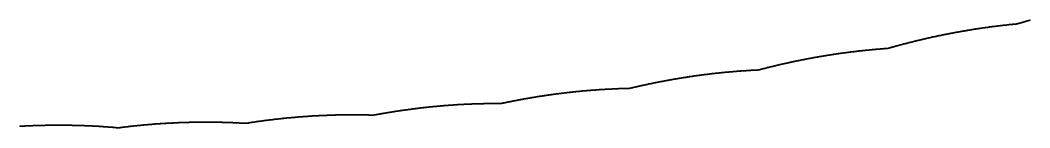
# Model space of a CAD drawing. Header units: metres. Extents: x 0 to 360, y 49 to 117.
# Drawn here: x 112.51 to 123.75, y 62.58 to 63.78 of the extents above; entities that cross this region are included whole.
import ezdxf

# ---------------------------------------------------------------- set-up
doc = ezdxf.new("R2010")
doc.units = ezdxf.units.M

msp = doc.modelspace()

# ---------------------------------------------------------------- linework, layer by layer
for p in [(123.64, 63.745), (123.645, 63.747), (123.651, 63.749), (123.657, 63.751), (123.663, 63.752), (123.669, 63.754), (123.675, 63.756), (123.681, 63.758), (123.687, 63.759), (123.693, 63.761), (123.698, 63.763), (123.704, 63.765), (123.71, 63.766), (123.716, 63.768), (123.722, 63.77), (123.728, 63.772), (123.734, 63.773), (123.74, 63.775), (123.746, 63.777), (123.751, 63.778), (122.868, 63.632), (122.874, 63.633), (122.879, 63.634), (122.885, 63.635), (122.891, 63.636), (122.897, 63.637), (122.903, 63.638), (122.909, 63.639), (122.915, 63.64), (122.921, 63.642), (122.927, 63.643), (122.933, 63.644), (122.938, 63.645), (122.944, 63.646), (122.95, 63.647), (122.956, 63.648), (122.962, 63.649), (122.968, 63.65), (122.974, 63.651), (122.98, 63.652), (122.986, 63.653), (122.991, 63.654), (122.997, 63.655), (123.003, 63.656), (123.009, 63.657), (123.015, 63.658), (123.021, 63.659), (123.027, 63.66), (123.033, 63.661), (123.039, 63.662), (123.045, 63.663), (123.05, 63.664), (123.056, 63.665), (123.062, 63.666), (123.068, 63.667), (123.074, 63.668), (123.08, 63.669), (123.086, 63.67), (123.092, 63.671), (123.098, 63.672), (123.103, 63.673), (123.109, 63.674), (123.115, 63.675), (123.121, 63.676), (123.127, 63.677), (123.133, 63.678), (123.139, 63.679), (123.145, 63.68), (123.151, 63.681), (123.157, 63.682), (123.162, 63.682), (123.168, 63.683), (123.174, 63.684), (123.18, 63.685), (123.186, 63.686), (123.192, 63.687), (123.198, 63.688), (123.204, 63.689), (123.21, 63.689), (123.215, 63.69), (123.221, 63.691), (123.227, 63.692), (123.233, 63.693), (123.239, 63.694), (123.245, 63.695), (123.251, 63.695), (123.257, 63.696), (123.263, 63.697), (123.268, 63.698), (123.274, 63.699), (123.28, 63.699), (123.286, 63.7), (123.292, 63.701), (123.298, 63.702), (123.304, 63.703), (123.31, 63.703), (123.316, 63.704), (123.321, 63.705), (123.327, 63.706), (123.333, 63.707), (123.339, 63.707), (123.345, 63.708), (123.351, 63.709), (123.357, 63.71), (123.363, 63.71), (123.369, 63.711), (123.375, 63.712), (123.38, 63.712), (123.386, 63.713), (123.392, 63.714), (123.398, 63.715), (123.404, 63.715), (123.41, 63.716), (123.416, 63.717), (123.422, 63.717), (123.428, 63.718), (123.433, 63.719), (123.439, 63.719), (123.445, 63.72), (123.451, 63.721), (123.457, 63.722), (123.463, 63.722), (123.469, 63.723), (123.475, 63.723), (123.481, 63.724), (123.486, 63.725), (123.492, 63.725), (123.498, 63.726), (123.504, 63.727), (123.51, 63.727), (123.516, 63.728), (123.522, 63.729), (123.528, 63.729), (123.534, 63.73), (123.539, 63.73), (123.545, 63.731), (123.551, 63.732), (123.557, 63.732), (123.563, 63.733), (123.569, 63.733), (123.575, 63.734), (123.581, 63.734), (123.587, 63.735), (123.592, 63.736), (123.598, 63.736), (123.604, 63.737), (123.61, 63.737), (123.616, 63.738), (123.622, 63.74), (123.628, 63.742), (123.634, 63.744), (122.372, 63.52), (122.378, 63.521), (122.384, 63.523), (122.39, 63.524), (122.396, 63.526), (122.402, 63.527), (122.408, 63.529), (122.414, 63.53), (122.42, 63.532), (122.425, 63.533), (122.431, 63.535), (122.437, 63.536), (122.443, 63.538), (122.449, 63.539), (122.455, 63.541), (122.461, 63.542), (122.467, 63.544), (122.473, 63.545), (122.478, 63.547), (122.484, 63.548), (122.49, 63.549), (122.496, 63.551), (122.502, 63.552), (122.508, 63.554), (122.514, 63.555), (122.52, 63.557), (122.526, 63.558), (122.532, 63.559), (122.537, 63.561), (122.543, 63.562), (122.549, 63.564), (122.555, 63.565), (122.561, 63.566), (122.567, 63.568), (122.573, 63.569), (122.579, 63.57), (122.585, 63.572), (122.591, 63.573), (122.596, 63.574), (122.602, 63.576), (122.608, 63.577), (122.614, 63.578), (122.62, 63.58), (122.626, 63.581), (122.632, 63.582), (122.638, 63.584), (122.644, 63.585), (122.65, 63.586), (122.655, 63.588), (122.661, 63.589), (122.667, 63.59), (122.673, 63.592), (122.679, 63.593), (122.685, 63.594), (122.691, 63.595), (122.697, 63.597), (122.703, 63.598), (122.708, 63.599), (122.714, 63.6), (122.72, 63.602), (122.726, 63.603), (122.732, 63.604), (122.738, 63.605), (122.744, 63.607), (122.75, 63.608), (122.756, 63.609), (122.762, 63.61), (122.767, 63.612), (122.773, 63.613), (122.779, 63.614), (122.785, 63.615), (122.791, 63.616), (122.797, 63.618), (122.803, 63.619), (122.809, 63.62), (122.815, 63.621), (122.821, 63.622), (122.826, 63.624), (122.832, 63.625), (122.838, 63.626), (122.844, 63.627), (122.85, 63.628), (122.856, 63.629), (122.862, 63.63), (121.623, 63.407), (121.629, 63.407), (121.635, 63.408), (121.64, 63.409), (121.646, 63.41), (121.652, 63.411), (121.658, 63.411), (121.664, 63.412), (121.67, 63.413), (121.676, 63.414), (121.682, 63.415), (121.688, 63.416), (121.694, 63.416), (121.7, 63.417), (121.705, 63.418), (121.711, 63.419), (121.717, 63.419), (121.723, 63.42), (121.729, 63.421), (121.735, 63.422), (121.741, 63.422), (121.747, 63.423), (121.753, 63.424), (121.759, 63.425), (121.764, 63.425), (121.77, 63.426), (121.776, 63.427), (121.782, 63.428), (121.788, 63.428), (121.794, 63.429), (121.8, 63.43), (121.806, 63.43), (121.812, 63.431), (121.818, 63.432), (121.824, 63.433), (121.829, 63.433), (121.835, 63.434), (121.841, 63.435), (121.847, 63.435), (121.853, 63.436), (121.859, 63.437), (121.865, 63.437), (121.871, 63.438), (121.877, 63.439), (121.883, 63.439), (121.888, 63.44), (121.894, 63.44), (121.9, 63.441), (121.906, 63.442), (121.912, 63.442), (121.918, 63.443), (121.924, 63.444), (121.93, 63.444), (121.936, 63.445), (121.942, 63.445), (121.947, 63.446), (121.953, 63.447), (121.959, 63.447), (121.965, 63.448), (121.971, 63.448), (121.977, 63.449), (121.983, 63.449), (121.989, 63.45), (121.995, 63.45), (122.001, 63.451), (122.007, 63.452), (122.012, 63.452), (122.018, 63.453), (122.024, 63.453), (122.03, 63.454), (122.036, 63.454), (122.042, 63.455), (122.048, 63.455), (122.054, 63.456), (122.06, 63.456), (122.066, 63.457), (122.071, 63.457), (122.077, 63.458), (122.083, 63.458), (122.089, 63.459), (122.095, 63.459), (122.101, 63.46), (122.107, 63.46), (122.113, 63.46), (122.119, 63.461), (122.125, 63.461), (122.13, 63.462), (122.136, 63.462), (122.142, 63.463), (122.148, 63.463), (122.154, 63.464), (122.16, 63.464), (122.166, 63.464), (122.172, 63.465), (122.178, 63.467), (122.184, 63.469), (122.189, 63.47), (122.195, 63.472), (122.201, 63.474), (122.207, 63.475), (122.213, 63.477), (122.219, 63.479), (122.225, 63.48), (122.231, 63.482), (122.237, 63.484), (122.243, 63.485), (122.248, 63.487), (122.254, 63.488), (122.26, 63.49), (122.266, 63.492), (122.272, 63.493), (122.278, 63.495), (122.284, 63.496), (122.29, 63.498), (122.296, 63.5), (122.302, 63.501), (122.307, 63.503), (122.313, 63.504), (122.319, 63.506), (122.325, 63.508), (122.331, 63.509), (122.337, 63.511), (122.343, 63.512), (122.349, 63.514), (122.355, 63.515), (122.361, 63.517), (122.366, 63.518), (121.014, 63.294), (121.02, 63.296), (121.026, 63.297), (121.032, 63.298), (121.038, 63.3), (121.044, 63.301), (121.05, 63.302), (121.056, 63.304), (121.062, 63.305), (121.067, 63.306), (121.073, 63.307), (121.079, 63.309), (121.085, 63.31), (121.091, 63.311), (121.097, 63.313), (121.103, 63.314), (121.109, 63.315), (121.115, 63.316), (121.121, 63.318), (121.127, 63.319), (121.132, 63.32), (121.138, 63.321), (121.144, 63.322), (121.15, 63.324), (121.156, 63.325), (121.162, 63.326), (121.168, 63.327), (121.174, 63.329), (121.18, 63.33), (121.186, 63.331), (121.192, 63.332), (121.197, 63.333), (121.203, 63.335), (121.209, 63.336), (121.215, 63.337), (121.221, 63.338), (121.227, 63.339), (121.233, 63.34), (121.239, 63.342), (121.245, 63.343), (121.251, 63.344), (121.257, 63.345), (121.262, 63.346), (121.268, 63.347), (121.274, 63.348), (121.28, 63.349), (121.286, 63.351), (121.292, 63.352), (121.298, 63.353), (121.304, 63.354), (121.31, 63.355), (121.316, 63.356), (121.322, 63.357), (121.327, 63.358), (121.333, 63.359), (121.339, 63.36), (121.345, 63.362), (121.351, 63.363), (121.357, 63.364), (121.363, 63.365), (121.369, 63.366), (121.375, 63.367), (121.381, 63.368), (121.387, 63.369), (121.392, 63.37), (121.398, 63.371), (121.404, 63.372), (121.41, 63.373), (121.416, 63.374), (121.422, 63.375), (121.428, 63.376), (121.434, 63.377), (121.44, 63.378), (121.446, 63.379), (121.452, 63.38), (121.457, 63.381), (121.463, 63.382), (121.469, 63.383), (121.475, 63.384), (121.481, 63.385), (121.487, 63.386), (121.493, 63.387), (121.499, 63.388), (121.505, 63.389), (121.511, 63.39), (121.516, 63.391), (121.522, 63.391), (121.528, 63.392), (121.534, 63.393), (121.54, 63.394), (121.546, 63.395), (121.552, 63.396), (121.558, 63.397), (121.564, 63.398), (121.57, 63.399), (121.576, 63.4), (121.581, 63.4), (121.587, 63.401), (121.593, 63.402), (121.599, 63.403), (121.605, 63.404), (121.611, 63.405), (121.617, 63.406), (120.204, 63.182), (120.21, 63.183), (120.216, 63.184), (120.222, 63.184), (120.228, 63.185), (120.234, 63.186), (120.24, 63.186), (120.246, 63.187), (120.251, 63.188), (120.257, 63.188), (120.263, 63.189), (120.269, 63.189), (120.275, 63.19), (120.281, 63.191), (120.287, 63.191), (120.293, 63.192), (120.299, 63.193), (120.305, 63.193), (120.311, 63.194), (120.317, 63.194), (120.322, 63.195), (120.328, 63.196), (120.334, 63.196), (120.34, 63.197), (120.346, 63.197), (120.352, 63.198), (120.358, 63.199), (120.364, 63.199), (120.37, 63.2), (120.376, 63.2), (120.382, 63.201), (120.388, 63.201), (120.393, 63.202), (120.399, 63.202), (120.405, 63.203), (120.411, 63.203), (120.417, 63.204), (120.423, 63.205), (120.429, 63.205), (120.435, 63.206), (120.441, 63.206), (120.447, 63.207), (120.453, 63.207), (120.459, 63.208), (120.464, 63.208), (120.47, 63.209), (120.476, 63.209), (120.482, 63.209), (120.488, 63.21), (120.494, 63.21), (120.5, 63.211), (120.506, 63.211), (120.512, 63.212), (120.518, 63.212), (120.524, 63.213), (120.529, 63.213), (120.535, 63.214), (120.541, 63.214), (120.547, 63.214), (120.553, 63.215), (120.559, 63.215), (120.565, 63.216), (120.571, 63.216), (120.577, 63.216), (120.583, 63.217), (120.589, 63.217), (120.595, 63.218), (120.6, 63.218), (120.606, 63.218), (120.612, 63.219), (120.618, 63.219), (120.624, 63.219), (120.63, 63.22), (120.636, 63.22), (120.642, 63.22), (120.648, 63.221), (120.654, 63.221), (120.66, 63.221), (120.666, 63.222), (120.671, 63.222), (120.677, 63.222), (120.683, 63.223), (120.689, 63.223), (120.695, 63.223), (120.701, 63.224), (120.707, 63.224), (120.713, 63.224), (120.719, 63.224), (120.725, 63.225), (120.731, 63.225), (120.736, 63.227), (120.742, 63.228), (120.748, 63.23), (120.754, 63.231), (120.76, 63.233), (120.766, 63.234), (120.772, 63.236), (120.778, 63.237), (120.784, 63.239), (120.79, 63.24), (120.796, 63.242), (120.801, 63.243), (120.807, 63.245), (120.813, 63.246), (120.819, 63.248), (120.825, 63.249), (120.831, 63.251), (120.837, 63.252), (120.843, 63.254), (120.849, 63.255), (120.855, 63.257), (120.861, 63.258), (120.867, 63.26), (120.872, 63.261), (120.878, 63.263), (120.884, 63.264), (120.89, 63.265), (120.896, 63.267), (120.902, 63.268), (120.908, 63.27), (120.914, 63.271), (120.92, 63.272), (120.926, 63.274), (120.932, 63.275), (120.937, 63.277), (120.943, 63.278), (120.949, 63.279), (120.955, 63.281), (120.961, 63.282), (120.967, 63.284), (120.973, 63.285), (120.979, 63.286), (120.985, 63.288), (120.991, 63.289), (120.997, 63.29), (121.002, 63.292), (121.008, 63.293), (119.517, 63.07), (119.523, 63.071), (119.529, 63.072), (119.535, 63.074), (119.541, 63.075), (119.547, 63.076), (119.553, 63.077), (119.559, 63.079), (119.565, 63.08), (119.571, 63.081), (119.577, 63.082), (119.583, 63.083), (119.588, 63.084), (119.594, 63.086), (119.6, 63.087), (119.606, 63.088), (119.612, 63.089), (119.618, 63.09), (119.624, 63.092), (119.63, 63.093), (119.636, 63.094), (119.642, 63.095), (119.648, 63.096), (119.654, 63.097), (119.66, 63.098), (119.665, 63.099), (119.671, 63.101), (119.677, 63.102), (119.683, 63.103), (119.689, 63.104), (119.695, 63.105), (119.701, 63.106), (119.707, 63.107), (119.713, 63.108), (119.719, 63.109), (119.725, 63.11), (119.731, 63.112), (119.736, 63.113), (119.742, 63.114), (119.748, 63.115), (119.754, 63.116), (119.76, 63.117), (119.766, 63.118), (119.772, 63.119), (119.778, 63.12), (119.784, 63.121), (119.79, 63.122), (119.796, 63.123), (119.802, 63.124), (119.808, 63.125), (119.813, 63.126), (119.819, 63.127), (119.825, 63.128), (119.831, 63.129), (119.837, 63.13), (119.843, 63.131), (119.849, 63.132), (119.855, 63.133), (119.861, 63.134), (119.867, 63.135), (119.873, 63.136), (119.879, 63.137), (119.885, 63.138), (119.89, 63.139), (119.896, 63.14), (119.902, 63.141), (119.908, 63.142), (119.914, 63.142), (119.92, 63.143), (119.926, 63.144), (119.932, 63.145), (119.938, 63.146), (119.944, 63.147), (119.95, 63.148), (119.956, 63.149), (119.961, 63.15), (119.967, 63.151), (119.973, 63.152), (119.979, 63.152), (119.985, 63.153), (119.991, 63.154), (119.997, 63.155), (120.003, 63.156), (120.009, 63.157), (120.015, 63.158), (120.021, 63.158), (120.027, 63.159), (120.033, 63.16), (120.038, 63.161), (120.044, 63.162), (120.05, 63.163), (120.056, 63.163), (120.062, 63.164), (120.068, 63.165), (120.074, 63.166), (120.08, 63.167), (120.086, 63.167), (120.092, 63.168), (120.098, 63.169), (120.104, 63.17), (120.109, 63.17), (120.115, 63.171), (120.121, 63.172), (120.127, 63.173), (120.133, 63.173), (120.139, 63.174), (120.145, 63.175), (120.151, 63.176), (120.157, 63.176), (120.163, 63.177), (120.169, 63.178), (120.175, 63.179), (120.18, 63.179), (120.186, 63.18), (120.192, 63.181), (120.198, 63.181), (118.474, 62.957), (118.48, 62.958), (118.486, 62.959), (118.492, 62.96), (118.498, 62.96), (118.504, 62.961), (118.51, 62.962), (118.516, 62.963), (118.521, 62.963), (118.527, 62.964), (118.533, 62.965), (118.539, 62.966), (118.545, 62.966), (118.551, 62.967), (118.557, 62.968), (118.563, 62.968), (118.569, 62.969), (118.575, 62.97), (118.581, 62.971), (118.587, 62.971), (118.593, 62.972), (118.599, 62.973), (118.605, 62.973), (118.61, 62.974), (118.616, 62.975), (118.622, 62.975), (118.628, 62.976), (118.634, 62.977), (118.64, 62.977), (118.646, 62.978), (118.652, 62.979), (118.658, 62.979), (118.664, 62.98), (118.67, 62.981), (118.676, 62.981), (118.682, 62.982), (118.688, 62.982), (118.694, 62.983), (118.699, 62.984), (118.705, 62.984), (118.711, 62.985), (118.717, 62.985), (118.723, 62.986), (118.729, 62.987), (118.735, 62.987), (118.741, 62.988), (118.747, 62.988), (118.753, 62.989), (118.759, 62.989), (118.765, 62.99), (118.771, 62.991), (118.777, 62.991), (118.782, 62.992), (118.788, 62.992), (118.794, 62.993), (118.8, 62.993), (118.806, 62.994), (118.812, 62.994), (118.818, 62.995), (118.824, 62.995), (118.83, 62.996), (118.836, 62.996), (118.842, 62.997), (118.848, 62.997), (118.854, 62.998), (118.86, 62.998), (118.865, 62.999), (118.871, 62.999), (118.877, 63), (118.883, 63), (118.889, 63.001), (118.895, 63.001), (118.901, 63.001), (118.907, 63.002), (118.913, 63.002), (118.919, 63.003), (118.925, 63.003), (118.931, 63.004), (118.937, 63.004), (118.943, 63.004), (118.948, 63.005), (118.954, 63.005), (118.96, 63.006), (118.966, 63.006), (118.972, 63.006), (118.978, 63.007), (118.984, 63.007), (118.99, 63.008), (118.996, 63.008), (119.002, 63.008), (119.008, 63.009), (119.014, 63.009), (119.02, 63.009), (119.026, 63.01), (119.031, 63.01), (119.037, 63.01), (119.043, 63.011), (119.049, 63.011), (119.055, 63.011), (119.061, 63.012), (119.067, 63.012), (119.073, 63.012), (119.079, 63.013), (119.085, 63.013), (119.091, 63.013), (119.097, 63.013), (119.103, 63.014), (119.109, 63.014), (119.114, 63.014), (119.12, 63.015), (119.126, 63.015), (119.132, 63.015), (119.138, 63.015), (119.144, 63.016), (119.15, 63.016), (119.156, 63.016), (119.162, 63.016), (119.168, 63.016), (119.174, 63.017), (119.18, 63.017), (119.186, 63.017), (119.192, 63.017), (119.197, 63.018), (119.203, 63.018), (119.209, 63.018), (119.215, 63.018), (119.221, 63.018), (119.227, 63.019), (119.233, 63.019), (119.239, 63.019), (119.245, 63.019), (119.251, 63.019), (119.257, 63.019), (119.263, 63.02), (119.269, 63.02), (119.274, 63.02), (119.28, 63.02), (119.286, 63.02), (119.292, 63.02), (119.298, 63.021), (119.304, 63.022), (119.31, 63.024), (119.316, 63.025), (119.322, 63.026), (119.328, 63.028), (119.334, 63.029), (119.34, 63.031), (119.346, 63.032), (119.351, 63.033), (119.357, 63.035), (119.363, 63.036), (119.369, 63.037), (119.375, 63.039), (119.381, 63.04), (119.387, 63.042), (119.393, 63.043), (119.399, 63.044), (119.405, 63.046), (119.411, 63.047), (119.417, 63.048), (119.423, 63.05), (119.429, 63.051), (119.434, 63.052), (119.44, 63.053), (119.446, 63.055), (119.452, 63.056), (119.458, 63.057), (119.464, 63.059), (119.47, 63.06), (119.476, 63.061), (119.482, 63.062), (119.488, 63.064), (119.494, 63.065), (119.5, 63.066), (119.506, 63.067), (119.511, 63.069), (117.494, 62.845), (117.5, 62.845), (117.506, 62.845), (117.512, 62.845), (117.518, 62.846), (117.524, 62.846), (117.53, 62.846), (117.536, 62.846), (117.542, 62.847), (117.548, 62.847), (117.554, 62.847), (117.56, 62.847), (117.566, 62.847), (117.572, 62.848), (117.577, 62.848), (117.583, 62.848), (117.589, 62.848), (117.595, 62.848), (117.601, 62.849), (117.607, 62.849), (117.613, 62.849), (117.619, 62.849), (117.625, 62.849), (117.631, 62.85), (117.637, 62.85), (117.643, 62.85), (117.649, 62.85), (117.655, 62.85), (117.661, 62.85), (117.667, 62.85), (117.673, 62.851), (117.678, 62.851), (117.684, 62.851), (117.69, 62.851), (117.696, 62.851), (117.702, 62.851), (117.708, 62.851), (117.714, 62.851), (117.72, 62.851), (117.726, 62.851), (117.732, 62.852), (117.738, 62.852), (117.744, 62.852), (117.75, 62.852), (117.756, 62.852), (117.762, 62.852), (117.768, 62.852), (117.774, 62.852), (117.779, 62.852), (117.785, 62.852), (117.791, 62.852), (117.797, 62.852), (117.803, 62.852), (117.809, 62.852), (117.815, 62.852), (117.821, 62.852), (117.827, 62.852), (117.833, 62.852), (117.839, 62.852), (117.845, 62.852), (117.851, 62.852), (117.857, 62.852), (117.863, 62.852), (117.869, 62.853), (117.874, 62.854), (117.88, 62.855), (117.886, 62.856), (117.892, 62.858), (117.898, 62.859), (117.904, 62.86), (117.91, 62.861), (117.916, 62.863), (117.922, 62.864), (117.928, 62.865), (117.934, 62.866), (117.94, 62.867), (117.946, 62.869), (117.952, 62.87), (117.958, 62.871), (117.964, 62.872), (117.969, 62.873), (117.975, 62.875), (117.981, 62.876), (117.987, 62.877), (117.993, 62.878), (117.999, 62.879), (118.005, 62.88), (118.011, 62.882), (118.017, 62.883), (118.023, 62.884), (118.029, 62.885), (118.035, 62.886), (118.041, 62.887), (118.047, 62.888), (118.053, 62.89), (118.059, 62.891), (118.064, 62.892), (118.07, 62.893), (118.076, 62.894), (118.082, 62.895), (118.088, 62.896), (118.094, 62.897), (118.1, 62.898), (118.106, 62.899), (118.112, 62.901), (118.118, 62.902), (118.124, 62.903), (118.13, 62.904), (118.136, 62.905), (118.142, 62.906), (118.148, 62.907), (118.154, 62.908), (118.159, 62.909), (118.165, 62.91), (118.171, 62.911), (118.177, 62.912), (118.183, 62.913), (118.189, 62.914), (118.195, 62.915), (118.201, 62.916), (118.207, 62.917), (118.213, 62.918), (118.219, 62.919), (118.225, 62.92), (118.231, 62.921), (118.237, 62.922), (118.243, 62.923), (118.249, 62.924), (118.254, 62.925), (118.26, 62.926), (118.266, 62.927), (118.272, 62.928), (118.278, 62.929), (118.284, 62.93), (118.29, 62.931), (118.296, 62.932), (118.302, 62.932), (118.308, 62.933), (118.314, 62.934), (118.32, 62.935), (118.326, 62.936), (118.332, 62.937), (118.338, 62.938), (118.343, 62.939), (118.349, 62.94), (118.355, 62.941), (118.361, 62.941), (118.367, 62.942), (118.373, 62.943), (118.379, 62.944), (118.385, 62.945), (118.391, 62.946), (118.397, 62.947), (118.403, 62.947), (118.409, 62.948), (118.415, 62.949), (118.421, 62.95), (118.427, 62.951), (118.432, 62.952), (118.438, 62.952), (118.444, 62.953), (118.45, 62.954), (118.456, 62.955), (118.462, 62.956), (118.468, 62.956), (116.501, 62.733), (116.507, 62.734), (116.513, 62.735), (116.519, 62.736), (116.525, 62.737), (116.531, 62.738), (116.537, 62.739), (116.543, 62.74), (116.549, 62.741), (116.555, 62.742), (116.56, 62.743), (116.566, 62.744), (116.572, 62.745), (116.578, 62.746), (116.584, 62.747), (116.59, 62.748), (116.596, 62.749), (116.602, 62.75), (116.608, 62.751), (116.614, 62.752), (116.62, 62.753), (116.626, 62.754), (116.632, 62.755), (116.638, 62.756), (116.644, 62.757), (116.65, 62.758), (116.656, 62.759), (116.662, 62.76), (116.668, 62.761), (116.674, 62.762), (116.68, 62.763), (116.685, 62.764), (116.691, 62.765), (116.697, 62.765), (116.703, 62.766), (116.709, 62.767), (116.715, 62.768), (116.721, 62.769), (116.727, 62.77), (116.733, 62.771), (116.739, 62.772), (116.745, 62.773), (116.751, 62.773), (116.757, 62.774), (116.763, 62.775), (116.769, 62.776), (116.775, 62.777), (116.781, 62.778), (116.787, 62.779), (116.793, 62.779), (116.799, 62.78), (116.804, 62.781), (116.81, 62.782), (116.816, 62.783), (116.822, 62.783), (116.828, 62.784), (116.834, 62.785), (116.84, 62.786), (116.846, 62.787), (116.852, 62.787), (116.858, 62.788), (116.864, 62.789), (116.87, 62.79), (116.876, 62.791), (116.882, 62.791), (116.888, 62.792), (116.894, 62.793), (116.9, 62.794), (116.906, 62.794), (116.912, 62.795), (116.918, 62.796), (116.923, 62.797), (116.929, 62.797), (116.935, 62.798), (116.941, 62.799), (116.947, 62.799), (116.953, 62.8), (116.959, 62.801), (116.965, 62.802), (116.971, 62.802), (116.977, 62.803), (116.983, 62.804), (116.989, 62.804), (116.995, 62.805), (117.001, 62.806), (117.007, 62.806), (117.013, 62.807), (117.019, 62.808), (117.025, 62.808), (117.031, 62.809), (117.036, 62.81), (117.042, 62.81), (117.048, 62.811), (117.054, 62.811), (117.06, 62.812), (117.066, 62.813), (117.072, 62.813), (117.078, 62.814), (117.084, 62.815), (117.09, 62.815), (117.096, 62.816), (117.102, 62.816), (117.108, 62.817), (117.114, 62.817), (117.12, 62.818), (117.126, 62.819), (117.132, 62.819), (117.138, 62.82), (117.144, 62.82), (117.149, 62.821), (117.155, 62.821), (117.161, 62.822), (117.167, 62.822), (117.173, 62.823), (117.179, 62.824), (117.185, 62.824), (117.191, 62.825), (117.197, 62.825), (117.203, 62.826), (117.209, 62.826), (117.215, 62.827), (117.221, 62.827), (117.227, 62.828), (117.233, 62.828), (117.239, 62.829), (117.245, 62.829), (117.251, 62.829), (117.256, 62.83), (117.262, 62.83), (117.268, 62.831), (117.274, 62.831), (117.28, 62.832), (117.286, 62.832), (117.292, 62.833), (117.298, 62.833), (117.304, 62.833), (117.31, 62.834), (117.316, 62.834), (117.322, 62.835), (117.328, 62.835), (117.334, 62.836), (117.34, 62.836), (117.346, 62.836), (117.352, 62.837), (117.358, 62.837), (117.363, 62.837), (117.369, 62.838), (117.375, 62.838), (117.381, 62.839), (117.387, 62.839), (117.393, 62.839), (117.399, 62.84), (117.405, 62.84), (117.411, 62.84), (117.417, 62.841), (117.423, 62.841), (117.429, 62.841), (117.435, 62.842), (117.441, 62.842), (117.447, 62.842), (117.453, 62.843), (117.459, 62.843), (117.465, 62.843), (117.47, 62.843), (117.476, 62.844), (117.482, 62.844), (117.488, 62.844), (113.965, 62.62), (113.971, 62.62), (113.977, 62.621), (113.983, 62.621), (113.989, 62.622), (113.995, 62.622), (114.001, 62.623), (114.007, 62.623), (114.013, 62.624), (114.019, 62.624), (114.025, 62.624), (114.031, 62.625), (114.037, 62.625), (114.043, 62.626), (114.049, 62.626), (114.055, 62.627), (114.061, 62.627), (114.067, 62.627), (114.073, 62.628), (114.079, 62.628), (114.085, 62.629), (114.091, 62.629), (114.096, 62.629), (114.102, 62.63), (114.108, 62.63), (114.114, 62.63), (114.12, 62.631), (114.126, 62.631), (114.132, 62.632), (114.138, 62.632), (114.144, 62.632), (114.15, 62.633), (114.156, 62.633), (114.162, 62.633), (114.168, 62.634), (114.174, 62.634), (114.18, 62.634), (114.186, 62.635), (114.192, 62.635), (114.198, 62.635), (114.204, 62.635), (114.21, 62.636), (114.216, 62.636), (114.222, 62.636), (114.228, 62.637), (114.234, 62.637), (114.24, 62.637), (114.246, 62.637), (114.252, 62.638), (114.258, 62.638), (114.264, 62.638), (114.27, 62.638), (114.276, 62.639), (114.282, 62.639), (114.288, 62.639), (114.294, 62.639), (114.3, 62.64), (114.306, 62.64), (114.312, 62.64), (114.318, 62.64), (114.324, 62.64), (114.33, 62.641), (114.336, 62.641), (114.342, 62.641), (114.348, 62.641), (114.354, 62.641), (114.36, 62.642), (114.366, 62.642), (114.372, 62.642), (114.377, 62.642), (114.383, 62.642), (114.389, 62.642), (114.395, 62.643), (114.401, 62.643), (114.407, 62.643), (114.413, 62.643), (114.419, 62.643), (114.425, 62.643), (114.431, 62.643), (114.437, 62.643), (114.443, 62.644), (114.449, 62.644), (114.455, 62.644), (114.461, 62.644), (114.467, 62.644), (114.473, 62.644), (114.479, 62.644), (114.485, 62.644), (114.491, 62.644), (114.497, 62.644), (114.503, 62.644), (114.509, 62.644), (114.515, 62.644), (114.521, 62.645), (114.527, 62.645), (114.533, 62.645), (114.539, 62.645), (114.545, 62.645), (114.551, 62.645), (114.557, 62.645), (114.563, 62.645), (114.569, 62.645), (114.575, 62.645), (114.581, 62.645), (114.587, 62.645), (114.593, 62.645), (114.599, 62.645), (114.605, 62.645), (114.611, 62.645), (114.617, 62.645), (114.622, 62.645), (114.628, 62.645), (114.634, 62.644), (114.64, 62.644), (114.646, 62.644), (114.652, 62.644), (114.658, 62.644), (114.664, 62.644), (114.67, 62.644), (114.676, 62.644), (114.682, 62.644), (114.688, 62.644), (114.694, 62.644), (114.7, 62.644), (114.706, 62.644), (114.712, 62.643), (114.718, 62.643), (114.724, 62.643), (114.73, 62.643), (114.736, 62.643), (114.742, 62.643), (114.748, 62.643), (114.754, 62.643), (114.76, 62.642), (114.766, 62.642), (114.772, 62.642), (114.778, 62.642), (114.784, 62.642), (114.79, 62.642), (114.796, 62.641), (114.802, 62.641), (114.808, 62.641), (114.814, 62.641), (114.82, 62.641), (114.826, 62.64), (114.832, 62.64), (114.838, 62.64), (114.843, 62.64), (114.849, 62.64), (114.855, 62.639), (114.861, 62.639), (114.867, 62.639), (114.873, 62.639), (114.879, 62.638), (114.885, 62.638), (114.891, 62.638), (114.897, 62.638), (114.903, 62.637), (114.909, 62.637), (114.915, 62.637), (114.921, 62.637), (114.927, 62.636), (114.933, 62.636), (114.939, 62.636), (114.945, 62.636), (114.951, 62.635), (114.957, 62.635), (114.963, 62.635), (114.969, 62.634), (114.975, 62.634), (114.981, 62.634), (114.987, 62.633), (114.993, 62.633), (114.999, 62.633), (115.005, 62.632), (115.011, 62.632), (115.017, 62.632), (115.023, 62.632), (115.029, 62.633), (115.035, 62.634), (115.04, 62.634), (115.046, 62.635), (115.052, 62.636), (115.058, 62.637), (115.064, 62.638), (115.07, 62.639), (115.076, 62.64), (115.082, 62.641), (115.088, 62.642), (115.094, 62.643), (115.1, 62.644), (115.106, 62.644), (115.112, 62.645), (115.118, 62.646), (115.124, 62.647), (115.13, 62.648), (115.136, 62.649), (115.142, 62.65), (115.148, 62.651), (115.154, 62.651), (115.16, 62.652), (115.166, 62.653), (115.172, 62.654), (115.178, 62.655), (115.184, 62.656), (115.19, 62.656), (115.196, 62.657), (115.202, 62.658), (115.208, 62.659), (115.214, 62.66), (115.22, 62.66), (115.225, 62.661), (115.231, 62.662), (115.237, 62.663), (115.243, 62.663), (115.249, 62.664), (115.255, 62.665), (115.261, 62.666), (115.267, 62.667), (115.273, 62.667), (115.279, 62.668), (115.285, 62.669), (115.291, 62.669), (115.297, 62.67), (115.303, 62.671), (115.309, 62.672), (115.315, 62.672), (115.321, 62.673), (115.327, 62.674), (115.333, 62.674), (115.339, 62.675), (115.345, 62.676), (115.351, 62.677), (115.357, 62.677), (115.363, 62.678), (115.369, 62.679), (115.375, 62.679), (115.381, 62.68), (115.387, 62.681), (115.393, 62.681), (115.399, 62.682), (115.404, 62.683), (115.41, 62.683), (115.416, 62.684), (115.422, 62.684), (115.428, 62.685), (115.434, 62.686), (115.44, 62.686), (115.446, 62.687), (115.452, 62.688), (115.458, 62.688), (115.464, 62.689), (115.47, 62.689), (115.476, 62.69), (115.482, 62.691), (115.488, 62.691), (115.494, 62.692), (115.5, 62.692), (115.506, 62.693), (115.512, 62.693), (115.518, 62.694), (115.524, 62.694), (115.53, 62.695), (115.536, 62.696), (115.542, 62.696), (115.548, 62.697), (115.554, 62.697), (115.56, 62.698), (115.566, 62.698), (115.571, 62.699), (115.577, 62.699), (115.583, 62.7), (115.589, 62.7), (115.595, 62.701), (115.601, 62.701), (115.607, 62.702), (115.613, 62.702), (115.619, 62.703), (115.625, 62.703), (115.631, 62.704), (115.637, 62.704), (115.643, 62.704), (115.649, 62.705), (115.655, 62.705), (115.661, 62.706), (115.667, 62.706), (115.673, 62.707), (115.679, 62.707), (115.685, 62.707), (115.691, 62.708), (115.697, 62.708), (115.703, 62.709), (115.709, 62.709), (115.715, 62.71), (115.721, 62.71), (115.727, 62.71), (115.732, 62.711), (115.738, 62.711), (115.744, 62.711), (115.75, 62.712), (115.756, 62.712), (115.762, 62.713), (115.768, 62.713), (115.774, 62.713), (115.78, 62.714), (115.786, 62.714), (115.792, 62.714), (115.798, 62.715), (115.804, 62.715), (115.81, 62.715), (115.816, 62.716), (115.822, 62.716), (115.828, 62.716), (115.834, 62.716), (115.84, 62.717), (115.846, 62.717), (115.852, 62.717), (115.858, 62.718), (115.864, 62.718), (115.87, 62.718), (115.876, 62.718), (115.881, 62.719), (115.887, 62.719), (115.893, 62.719), (115.899, 62.719), (115.905, 62.72), (115.911, 62.72), (115.917, 62.72), (115.923, 62.72), (115.929, 62.721), (115.935, 62.721), (115.941, 62.721), (115.947, 62.721), (115.953, 62.721), (115.959, 62.722), (115.965, 62.722), (115.971, 62.722), (115.977, 62.722), (115.983, 62.722), (115.989, 62.723), (115.995, 62.723), (116.001, 62.723), (116.007, 62.723), (116.013, 62.723), (116.019, 62.723), (116.025, 62.724), (116.03, 62.724), (116.036, 62.724), (116.042, 62.724), (116.048, 62.724), (116.054, 62.724), (116.06, 62.724), (116.066, 62.724), (116.072, 62.725), (116.078, 62.725), (116.084, 62.725), (116.09, 62.725), (116.096, 62.725), (116.102, 62.725), (116.108, 62.725), (116.114, 62.725), (116.12, 62.725), (116.126, 62.725), (116.132, 62.725), (116.138, 62.725), (116.144, 62.726), (116.15, 62.726), (116.156, 62.726), (116.162, 62.726), (116.167, 62.726), (116.173, 62.726), (116.179, 62.726), (116.185, 62.726), (116.191, 62.726), (116.197, 62.726), (116.203, 62.726), (116.209, 62.726), (116.215, 62.726), (116.221, 62.726), (116.227, 62.726), (116.233, 62.726), (116.239, 62.726), (116.245, 62.726), (116.251, 62.726), (116.257, 62.726), (116.263, 62.726), (116.269, 62.726), (116.275, 62.725), (116.281, 62.725), (116.287, 62.725), (116.293, 62.725), (116.299, 62.725), (116.304, 62.725), (116.31, 62.725), (116.316, 62.725), (116.322, 62.725), (116.328, 62.725), (116.334, 62.725), (116.34, 62.725), (116.346, 62.724), (116.352, 62.724), (116.358, 62.724), (116.364, 62.724), (116.37, 62.724), (116.376, 62.724), (116.382, 62.724), (116.388, 62.724), (116.394, 62.723), (116.4, 62.723), (116.406, 62.723), (116.412, 62.723), (116.418, 62.723), (116.424, 62.723), (116.43, 62.722), (116.435, 62.722), (116.441, 62.722), (116.447, 62.723), (116.453, 62.724), (116.459, 62.725), (116.465, 62.726), (116.471, 62.727), (116.477, 62.729), (116.483, 62.73), (116.489, 62.731), (116.495, 62.732), (112.509, 62.599), (112.515, 62.599), (112.521, 62.599), (112.527, 62.6), (112.533, 62.6), (112.539, 62.6), (112.545, 62.601), (112.551, 62.601), (112.557, 62.601), (112.563, 62.602), (112.569, 62.602), (112.575, 62.602), (112.581, 62.602), (112.587, 62.603), (112.593, 62.603), (112.599, 62.603), (112.605, 62.604), (112.611, 62.604), (112.617, 62.604), (112.623, 62.604), (112.629, 62.605), (112.635, 62.605), (112.641, 62.605), (112.647, 62.605), (112.653, 62.606), (112.659, 62.606), (112.665, 62.606), (112.671, 62.606), (112.677, 62.606), (112.683, 62.607), (112.689, 62.607), (112.695, 62.607), (112.701, 62.607), (112.707, 62.607), (112.713, 62.608), (112.719, 62.608), (112.725, 62.608), (112.731, 62.608), (112.737, 62.608), (112.743, 62.608), (112.749, 62.609), (112.755, 62.609), (112.761, 62.609), (112.767, 62.609), (112.773, 62.609), (112.779, 62.609), (112.785, 62.609), (112.791, 62.61), (112.797, 62.61), (112.803, 62.61), (112.809, 62.61), (112.815, 62.61), (112.821, 62.61), (112.827, 62.61), (112.833, 62.61), (112.839, 62.61), (112.845, 62.61), (112.851, 62.61), (112.857, 62.611), (112.863, 62.611), (112.869, 62.611), (112.875, 62.611), (112.881, 62.611), (112.887, 62.611), (112.893, 62.611), (112.899, 62.611), (112.905, 62.611), (112.911, 62.611), (112.917, 62.611), (112.923, 62.611), (112.929, 62.611), (112.935, 62.611), (112.941, 62.611), (112.947, 62.611), (112.953, 62.611), (112.959, 62.611), (112.965, 62.611), (112.971, 62.611), (112.977, 62.611), (112.983, 62.611), (112.989, 62.611), (112.995, 62.611), (113.001, 62.611), (113.007, 62.611), (113.013, 62.611), (113.019, 62.611), (113.025, 62.61), (113.031, 62.61), (113.037, 62.61), (113.043, 62.61), (113.049, 62.61), (113.055, 62.61), (113.061, 62.61), (113.067, 62.61), (113.073, 62.61), (113.079, 62.61), (113.085, 62.61), (113.091, 62.609), (113.097, 62.609), (113.103, 62.609), (113.109, 62.609), (113.115, 62.609), (113.121, 62.609), (113.127, 62.609), (113.133, 62.608), (113.139, 62.608), (113.145, 62.608), (113.151, 62.608), (113.157, 62.608), (113.163, 62.608), (113.169, 62.607), (113.175, 62.607), (113.181, 62.607), (113.187, 62.607), (113.193, 62.607), (113.199, 62.606), (113.205, 62.606), (113.211, 62.606), (113.217, 62.606), (113.223, 62.606), (113.229, 62.605), (113.235, 62.605), (113.241, 62.605), (113.247, 62.605), (113.253, 62.604), (113.259, 62.604), (113.265, 62.604), (113.271, 62.604), (113.277, 62.603), (113.283, 62.603), (113.289, 62.603), (113.295, 62.602), (113.301, 62.602), (113.307, 62.602), (113.312, 62.602), (113.318, 62.601), (113.324, 62.601), (113.33, 62.601), (113.336, 62.6), (113.342, 62.6), (113.348, 62.6), (113.354, 62.599), (113.36, 62.599), (113.366, 62.599), (113.372, 62.598), (113.378, 62.598), (113.384, 62.598), (113.39, 62.597), (113.396, 62.597), (113.402, 62.597), (113.408, 62.596), (113.414, 62.596), (113.42, 62.595), (113.426, 62.595), (113.432, 62.595), (113.438, 62.594), (113.444, 62.594), (113.45, 62.593), (113.456, 62.593), (113.462, 62.593), (113.468, 62.592), (113.474, 62.592), (113.48, 62.591), (113.486, 62.591), (113.492, 62.59), (113.498, 62.59), (113.504, 62.59), (113.51, 62.589), (113.516, 62.589), (113.522, 62.588), (113.528, 62.588), (113.534, 62.587), (113.54, 62.587), (113.546, 62.586), (113.552, 62.586), (113.558, 62.585), (113.564, 62.585), (113.57, 62.584), (113.576, 62.584), (113.582, 62.583), (113.588, 62.583), (113.594, 62.582), (113.6, 62.582), (113.606, 62.582), (113.612, 62.583), (113.618, 62.583), (113.624, 62.584), (113.63, 62.585), (113.636, 62.586), (113.642, 62.586), (113.648, 62.587), (113.654, 62.588), (113.66, 62.589), (113.666, 62.589), (113.672, 62.59), (113.678, 62.591), (113.684, 62.592), (113.69, 62.592), (113.696, 62.593), (113.702, 62.594), (113.708, 62.594), (113.714, 62.595), (113.72, 62.596), (113.726, 62.596), (113.732, 62.597), (113.738, 62.598), (113.744, 62.598), (113.75, 62.599), (113.756, 62.6), (113.761, 62.6), (113.767, 62.601), (113.773, 62.602), (113.779, 62.602), (113.785, 62.603), (113.791, 62.604), (113.797, 62.604), (113.803, 62.605), (113.809, 62.605), (113.815, 62.606), (113.821, 62.607), (113.827, 62.607), (113.833, 62.608), (113.839, 62.608), (113.845, 62.609), (113.851, 62.61), (113.857, 62.61), (113.863, 62.611), (113.869, 62.611), (113.875, 62.612), (113.881, 62.612), (113.887, 62.613), (113.893, 62.614), (113.899, 62.614), (113.905, 62.615), (113.911, 62.615), (113.917, 62.616), (113.923, 62.616), (113.929, 62.617), (113.935, 62.617), (113.941, 62.618), (113.947, 62.618), (113.953, 62.619), (113.959, 62.619)]:
    msp.add_point(p)

doc.saveas('drawing.dxf')
